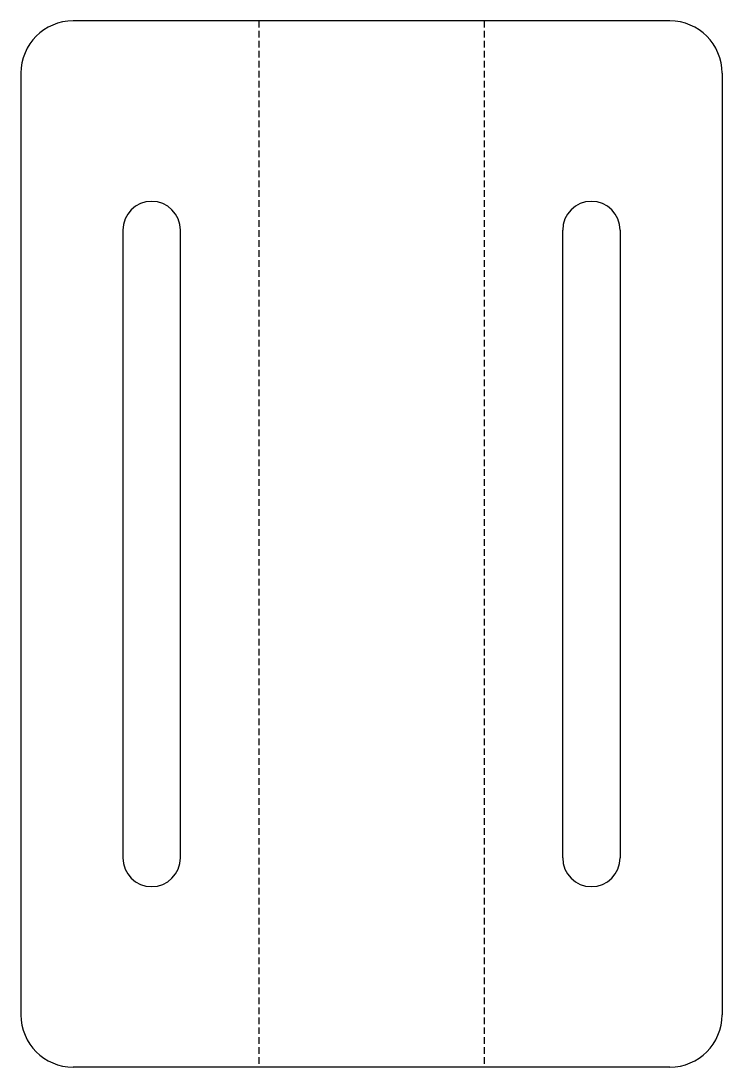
# Model space of a CAD drawing. Header units: millimetres. Extents: x -23 to 112, y -100 to 100.
import ezdxf

# ---------------------------------------------------------------- set-up
doc = ezdxf.new("R2010")
doc.units = ezdxf.units.MM
doc.linetypes.add('HIDDEN', pattern=[1.905, 1.27, -0.635])

msp = doc.modelspace()

# ---------------------------------------------------------------- linework, layer by layer
at = {"color": 7, "linetype": 'Continuous', "lineweight": 25}
for p, q in [((101.64, 100), (-12.5, 100)), ((-22.5, 90), (-22.5, -90)), ((111.64, 90), (111.64, -90)), ((-3, 60), (-3, -60)), ((8, -60), (8, 60)), ((81.14, -60), (81.14, 60)), ((92.14, 60), (92.14, -60)), ((101.64, -100), (-12.5, -100))]:
    msp.add_line(p, q, dxfattribs=at)
at = {"color": 7, "linetype": 'HIDDEN'}
for p, q in [((23.03, 100), (23.03, -100)), ((66.1, 100), (66.1, -100))]:
    msp.add_line(p, q, dxfattribs=at)
at = {"color": 7, "linetype": 'Continuous', "lineweight": 25}
for centre, radius, start, end in [((-12.5, 90), 10, 90, 180), ((101.64, 90), 10, 0, 90), ((2.5, 60), 5.5, 0, 180), ((86.64, 60), 5.5, 0, 180), ((2.5, -60), 5.5, 180, 0), ((86.64, -60), 5.5, 180, 0), ((-12.5, -90), 10, 180, 270), ((101.64, -90), 10, 270, 0)]:
    msp.add_arc(centre, radius, start, end, dxfattribs=at)

doc.saveas('drawing.dxf')
